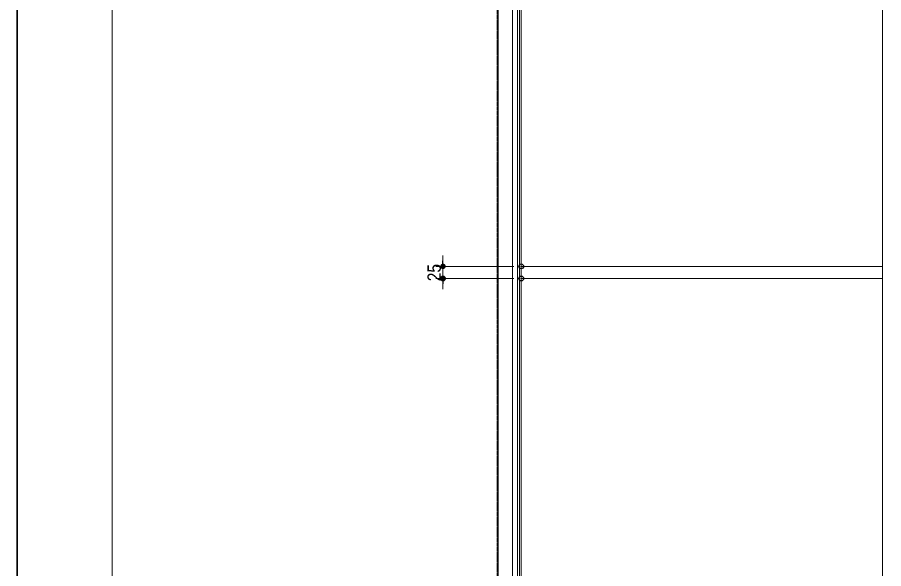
# Model space of a CAD drawing. Units: millimetres, scale not verified. Extents: x -4547 to 4547, y -2284 to 2284.
# Drawn here: x -4341 to -2546, y -1142 to 0 of the extents above; entities that cross this region are included whole.
import ezdxf
from ezdxf.enums import TextEntityAlignment as Align

# ---------------------------------------------------------------- set-up
doc = ezdxf.new("R2010")
doc.units = ezdxf.units.MM
doc.header["$LTSCALE"] = 20
doc.header["$PDMODE"] = 32
doc.header["$PDSIZE"] = 10
doc.linetypes.add('USER3', pattern=[10.5, 8, -0.5, 0.5, -0.5, 0.5, -0.5])
for name, color, linetype, lineweight in [('0-0_1図面枠', 7, 'Continuous', 20), ('0-1_3一般', 7, 'Continuous', 15), ('0-2_2寸法-2', 7, 'Continuous', 15), ('0-3_0', 7, 'Continuous', 25)]:
    doc.layers.add(name, color=color, linetype=linetype, lineweight=lineweight)
doc.layers.add('0-4_Defpoints', color=7, linetype='Continuous')
doc.styles.add('ＭＳ Ｐゴシック', font='')
doc.styles.get('ＭＳ Ｐゴシック').set_extended_font_data('MS PGothic')

# ---------------------------------------------------------------- blocks, each defined once
blk = doc.blocks.new('グループ-2')
at = {"layer": '0-0_1図面枠', "lineweight": 35}
blk.add_lwpolyline([(-60000, 41550), (60000, 41550), (60000, -41550), (-60000, -41550)], close=True, dxfattribs=at)
blk = doc.blocks.new('図面枠')
at = {"layer": '0-0_1図面枠'}
blk.add_blockref('グループ-2', (0, 0), dxfattribs=at)
blk = doc.blocks.new('グループ-23')
at = {"layer": '0-1_3一般'}
for p, q in [((-39486.8, 12333.7), (-39486.8, -33466.3)), ((-39284.8, 12333.7), (-39284.8, -33466.3)), ((-39202.8, 12333.7), (-39202.8, -33466.3)), ((-39124.8, 11033.7), (-39124.8, -10316.3)), ((-39124.8, -10316.3), (-39124.8, -32166.3)), ((-24164.8, -32166.3), (-24164.8, -10316.3)), ((-39124.8, -10816.3), (-24164.8, -10816.3))]:
    blk.add_line(p, q, dxfattribs=at)
at = {"layer": '0-1_3一般', "linetype": 'USER3'}
blk.add_lwpolyline([(-40074.8, -33466.3), (-40124.8, -33466.3), (-40124.8, 12333.7), (-40074.8, 12333.7)], dxfattribs=at)
at = {"layer": '0-1_3一般'}
for points in [[(-40074.8, -32166.3), (-40074.8, 12333.7), (-24134.8, 12333.7)], [(-39124.8, -10316.3), (-24164.8, -10316.3), (-24164.8, 11033.7)]]:
    blk.add_lwpolyline(points, dxfattribs=at)
blk = doc.blocks.new('グループ-30')
at = {"layer": '0-1_3一般'}
blk.add_line((-56064.8, 13303.7), (-56064.8, -33696.3), dxfattribs=at)
blk = doc.blocks.new('グループ-32')
at = {"layer": '0-1_3一般'}
for name in ['グループ-30', 'グループ-23']:
    blk.add_blockref(name, (0, 0), dxfattribs=at)
blk = doc.blocks.new('_Dot')
at = {"layer": '0-3_0'}
blk.add_line((-10, 0), (-20, 0), dxfattribs=at)
for points in [[(0, 0), (-10, 0), (-9.92, 1.25)], [(0, 0), (-9.92, -1.25), (-10, 0)], [(0, 0), (-9.92, 1.25), (-9.69, 2.49)], [(0, 0), (-9.69, -2.49), (-9.92, -1.25)], [(0, 0), (-9.69, 2.49), (-9.3, 3.68)], [(0, 0), (-9.3, -3.68), (-9.69, -2.49)], [(0, 0), (-9.3, 3.68), (-8.76, 4.82)], [(0, 0), (-8.76, -4.82), (-9.3, -3.68)], [(0, 0), (-8.76, 4.82), (-8.09, 5.88)], [(0, 0), (-8.09, -5.88), (-8.76, -4.82)], [(0, 0), (-8.09, 5.88), (-7.29, 6.85)], [(0, 0), (-7.29, -6.85), (-8.09, -5.88)], [(0, 0), (-7.29, 6.85), (-6.37, 7.71)], [(0, 0), (-6.37, -7.71), (-7.29, -6.85)], [(0, 0), (-6.37, 7.71), (-5.36, 8.44)], [(0, 0), (-5.36, -8.44), (-6.37, -7.71)], [(0, 0), (-5.36, 8.44), (-4.26, 9.05)], [(0, 0), (-4.26, -9.05), (-5.36, -8.44)], [(0, 0), (-4.26, 9.05), (-3.09, 9.51)], [(0, 0), (-3.09, -9.51), (-4.26, -9.05)], [(0, 0), (-3.09, 9.51), (-1.87, 9.82)], [(0, 0), (-1.87, -9.82), (-3.09, -9.51)], [(0, 0), (-1.87, 9.82), (-0.63, 9.98)], [(0, 0), (-0.63, -9.98), (-1.87, -9.82)], [(0, 0), (-0.63, 9.98), (0.63, 9.98)], [(0, 0), (0.63, -9.98), (-0.63, -9.98)], [(0, 0), (0.63, 9.98), (1.87, 9.82)], [(0, 0), (1.87, 9.82), (3.09, 9.51)], [(0, 0), (3.09, 9.51), (4.26, 9.05)], [(0, 0), (4.26, 9.05), (5.36, 8.44)], [(0, 0), (5.36, 8.44), (6.37, 7.71)], [(0, 0), (6.37, 7.71), (7.29, 6.85)], [(0, 0), (7.29, 6.85), (8.09, 5.88)], [(0, 0), (8.09, 5.88), (8.76, 4.82)], [(0, 0), (8.76, 4.82), (9.3, 3.68)], [(0, 0), (9.3, 3.68), (9.69, 2.49)], [(0, 0), (9.69, 2.49), (9.92, 1.25)], [(0, 0), (9.92, 1.25), (10, 0)], [(0, 0), (1.87, -9.82), (0.63, -9.98)], [(0, 0), (3.09, -9.51), (1.87, -9.82)], [(0, 0), (4.26, -9.05), (3.09, -9.51)], [(0, 0), (5.36, -8.44), (4.26, -9.05)], [(0, 0), (6.37, -7.71), (5.36, -8.44)], [(0, 0), (7.29, -6.85), (6.37, -7.71)], [(0, 0), (8.09, -5.88), (7.29, -6.85)], [(0, 0), (8.76, -4.82), (8.09, -5.88)], [(0, 0), (9.3, -3.68), (8.76, -4.82)], [(0, 0), (9.69, -2.49), (9.3, -3.68)], [(0, 0), (9.92, -1.25), (9.69, -2.49)], [(0, 0), (10, 0), (9.92, -1.25)]]:
    blk.add_solid(points, dxfattribs=at)

msp = doc.modelspace()

# ---------------------------------------------------------------- linework, layer by layer
at = {"layer": '0-2_2寸法-2'}
for p, q in [((-3459.01, -504.56), (-3459.01, -493.3)), ((-3311.87, -515.81), (-3474.01, -515.81)), ((-3459.01, -515.81), (-3459.01, -540.81)), ((-3311.87, -540.81), (-3474.01, -540.81)), ((-3459.01, -552.07), (-3459.01, -563.32))]:
    msp.add_line(p, q, dxfattribs=at)
at = {"layer": '0-4_Defpoints'}
for p in [(-3296.87, -515.81), (-3459.01, -540.81), (-3296.87, -540.81)]:
    msp.add_point(p, dxfattribs=at)

# ---------------------------------------------------------------- block references
at = {"layer": '0-0_1図面枠', "xscale": 0.05, "yscale": 0.05}
msp.add_blockref('図面枠', (-1340.62, 0), dxfattribs=at)
at = {"layer": '0-1_3一般', "xscale": 0.05, "yscale": 0.05}
msp.add_blockref('グループ-32', (-1340.62, 0), dxfattribs=at)
at = {"layer": '0-2_2寸法-2', "xscale": 0.5627563, "yscale": 0.5627563}
for p, rotation in [((-3459.01, -515.81), 270), ((-3459.01, -540.81), 90)]:
    msp.add_blockref('_Dot', p, dxfattribs=dict(at, rotation=rotation))

# ---------------------------------------------------------------- texts
at = {"layer": '0-2_2寸法-2', "style": 'ＭＳ Ｐゴシック', "width": 0.9}
msp.add_text('25', height=27.57, rotation=90, dxfattribs=at).set_placement((-3455.22, -546.76), align=Align.BOTTOM_LEFT)

doc.saveas('drawing.dxf')
